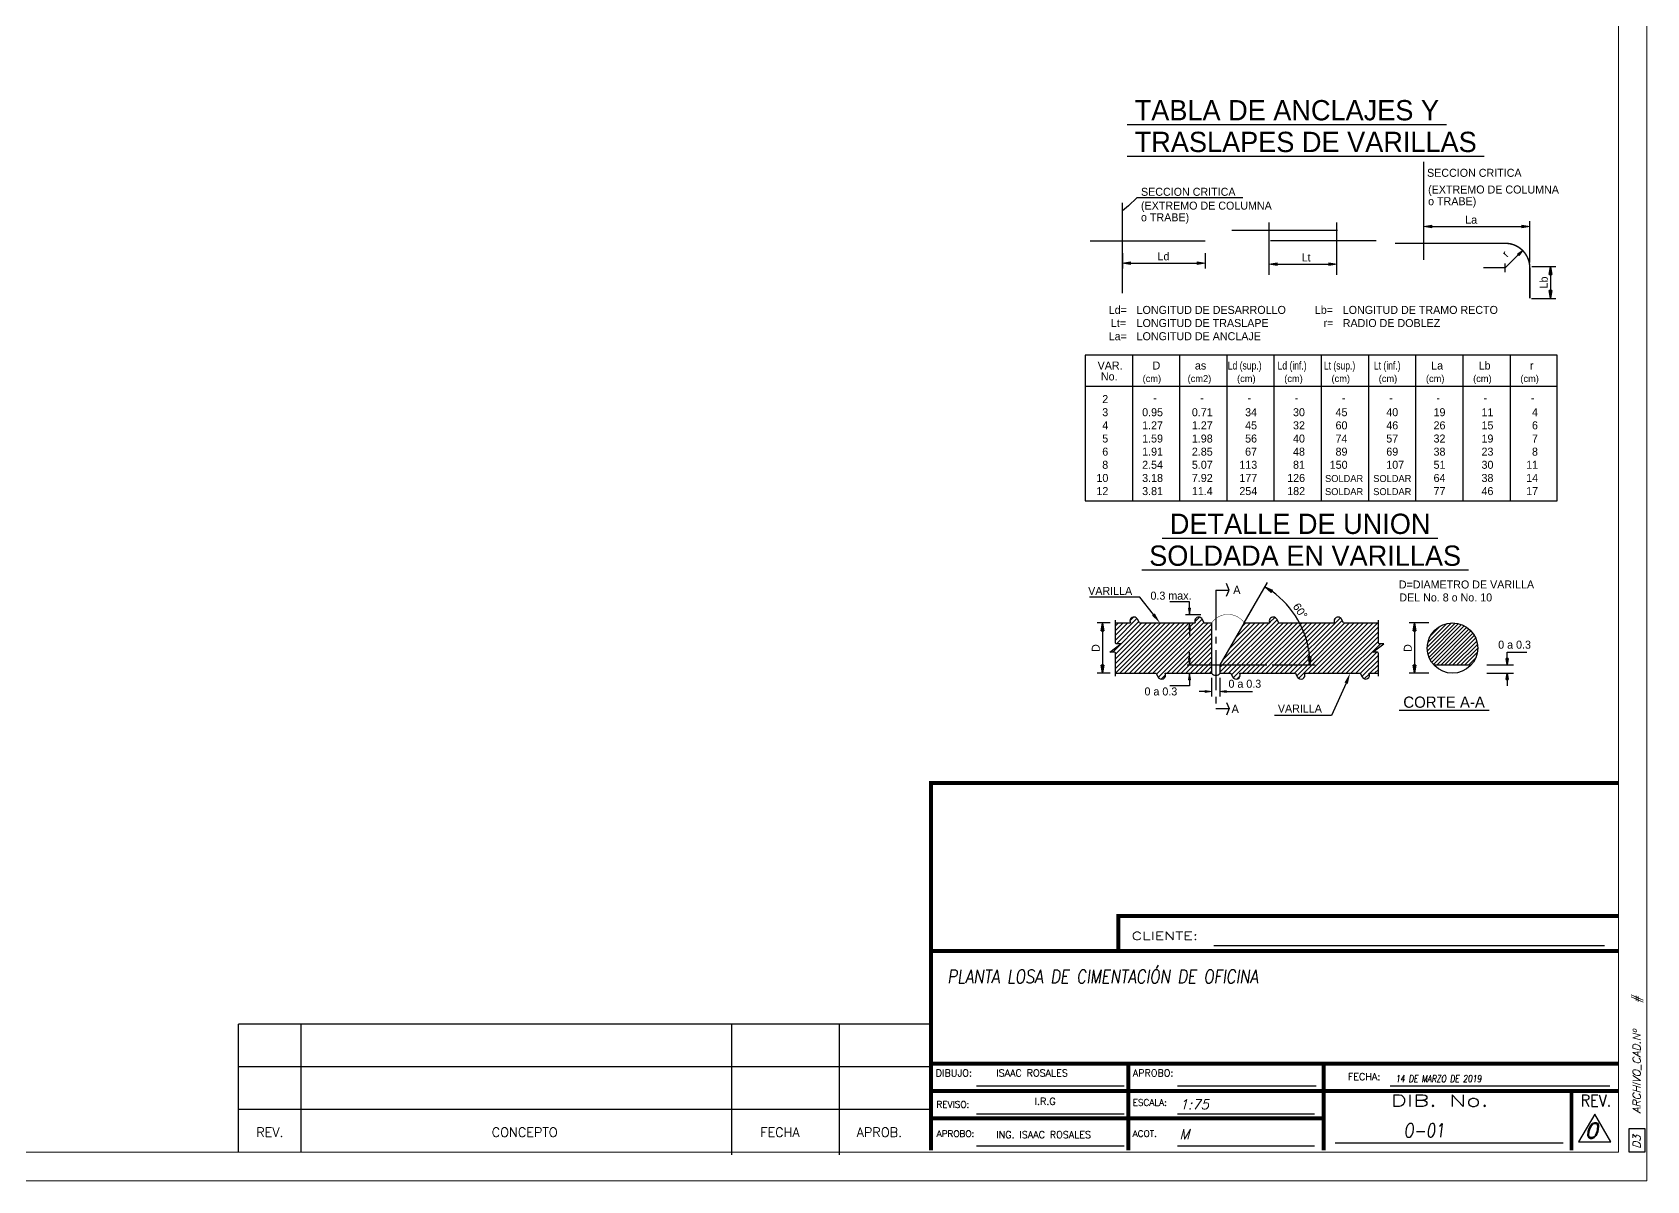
# Model space of a CAD drawing. Header units: millimetres. Extents: x -25 to 297, y -2 to 43.
# Drawn here: x 33.44 to 63.71, y 0 to 21.52 of the extents above; entities that cross this region are included whole.
import ezdxf
from ezdxf.enums import TextEntityAlignment as Align

# ---------------------------------------------------------------- set-up
doc = ezdxf.new("R2010")
doc.units = ezdxf.units.MM
for name, pattern in [('CENTER', [50.8, 31.75, -6.35, 6.35, -6.35]), ('HIDDEN', [9.525, 6.35, -3.175]), ('PHANTOM', [2.5, 1.25, -0.25, 0.25, -0.25, 0.25, -0.25]), ('TRABE', [1.125, 0.75, -0.125, 0.125, -0.125])]:
    doc.linetypes.add(name, pattern=pattern)
for name, color, linetype in [('1', 2, 'CENTER'), ('2', 4, 'Continuous'), ('3', 4, 'Continuous'), ('4', 3, 'HIDDEN'), ('6', 7, 'Continuous'), ('7', 1, 'PHANTOM'), ('C', 11, 'Continuous'), ('NOTAS', 5, 'Continuous'), ('TEXT', 5, 'Continuous'), ('TZ', 15, 'Continuous')]:
    doc.layers.add(name, color=color, linetype=linetype)
doc.styles.add('LEROY', font='stylu.ttf')
doc.styles.add('ROMAND', font='romand.shx', dxfattribs={"width": 0.8, "oblique": 8})
doc.dimstyles.new('LEROY', dxfattribs={"dimtxt": 0.15, "dimasz": 0.18, "dimexe": 0.1, "dimexo": 0.1, "dimgap": 0.05, "dimtad": 1, "dimdec": 0, "dimlfac": 100, "dimzin": 0, "dimdsep": 46, "dimtxsty": 'LEROY', "dimblk1": 'FLECHA', "dimblk2": 'FLECHA', "dimsah": 1, "dimcen": 0.2, "dimclrd": 256, "dimclre": 256, "dimclrt": 5, "dimadec": 0, "dimazin": 0, "dimtfac": 0.5, "dimtdec": 0, "dimtix": 1, "dimtofl": 0, "dimtmove": 0, "dimatfit": 3, "dimldrblk": 'FLECHA', "dimfxl": 1, "dimtolj": 1, "dimtzin": 0, "dimarcsym": 0})
pattern_1 = [(45, (-99.80662, -250.195646), (-0.044194174, 0.044194174), [])]

# ---------------------------------------------------------------- blocks, each defined once
blk = doc.blocks.new('FLECHA')
at = {"linetype": 'Continuous'}
blk.add_hatch(color=5, dxfattribs=at).paths.add_polyline_path([(0, 0), (-1, 0.16), (-1, -0.16)])
at = {"color": 5, "linetype": 'Continuous'}
blk.add_line((-1, 0.16), (-1, -0.16), dxfattribs=at)
blk.add_lwpolyline([(-1, 0.16), (0, 0), (-1, -0.16)], dxfattribs=at)
blk = doc.blocks.new('*D541')
at = {"layer": 'C', "lineweight": -2, "transparency": 16777216}
for p, q in [((-6.235, -10.469), (-5.846, -9.796)), ((-5.76, -11.342), (-4.953, -11.342))]:
    blk.add_line(p, q, dxfattribs=at)
blk.add_arc((-6.739, -11.342), 1.686, 5.0997, 54.9003, dxfattribs=at)
at = {"layer": 'Defpoints', "color": 0, "transparency": 16777216}
for p in [(-6.285, -10.556), (-5.155, -10.766), (-7.355, -11.342), (-6.739, -11.342), (-5.86, -11.342)]:
    blk.add_point(p, dxfattribs=at)
at = {"layer": 'C', "lineweight": -2, "transparency": 16777216, "xscale": 0.15, "yscale": 0.15, "zscale": 0.15}
for p, rotation in [((-5.896, -9.883), 147.4501534503725), ((-5.053, -11.342), 272.5498465496264)]:
    blk.add_blockref('FLECHA', p, dxfattribs=dict(at, rotation=rotation))
at = {"layer": 'C', "color": 5, "transparency": 16777216, "insert": (-5.236, -10.332), "char_height": 0.15, "attachment_point": 5, "rotation": 303.9243, "style": 'LEROY'}
blk.add_mtext('\\A1;60%%d', dxfattribs=at)
blk = doc.blocks.new('*X540')
at = {"color": 0}
for p, q in [((153.812, 22.431), (154.669, 23.288)), ((153.816, 22.294), (154.806, 23.284)), ((153.835, 22.596), (154.504, 23.265)), ((153.837, 22.174), (154.926, 23.263)), ((153.871, 22.066), (155.034, 23.229)), ((153.915, 21.969), (155.131, 23.185)), ((153.924, 22.827), (154.273, 23.175)), ((153.968, 21.881), (155.219, 23.132)), ((154.03, 21.801), (155.299, 23.07)), ((154.159, 21.789), (155.371, 23.001)), ((154.301, 21.789), (155.435, 22.923)), ((154.442, 21.789), (155.491, 22.838)), ((154.584, 21.789), (155.538, 22.743)), ((154.725, 21.789), (155.575, 22.639)), ((154.867, 21.789), (155.601, 22.523)), ((155.008, 21.789), (155.611, 22.392)), ((155.149, 21.789), (155.598, 22.238)), ((155.291, 21.789), (155.539, 22.037))]:
    blk.add_line(p, q, dxfattribs=at)
blk = doc.blocks.new('*D543')
at = {"layer": 'Defpoints', "color": 0, "transparency": 16777216}
for p in [(-2.724, -10.556), (-3.094, -11.5), (-2.724, -11.5)]:
    blk.add_point(p, dxfattribs=at)
at = {"layer": 'TZ', "lineweight": -2, "transparency": 16777216}
for p, q in [((-2.824, -10.556), (-3.194, -10.556)), ((-3.094, -10.706), (-3.094, -11.35)), ((-2.824, -11.5), (-3.194, -11.5))]:
    blk.add_line(p, q, dxfattribs=at)
at = {"layer": 'TZ', "lineweight": -2, "transparency": 16777216, "xscale": 0.15, "yscale": 0.15, "zscale": 0.15}
for p, rotation in [((-3.094, -10.556), 90), ((-3.094, -11.5), 270)]:
    blk.add_blockref('FLECHA', p, dxfattribs=dict(at, rotation=rotation))
at = {"layer": 'TZ', "color": 5, "transparency": 16777216, "insert": (-3.219, -11.028), "char_height": 0.15, "attachment_point": 5, "rotation": 90, "style": 'LEROY'}
blk.add_mtext('\\A1;D', dxfattribs=at)
blk = doc.blocks.new('*D542')
at = {"layer": 'Defpoints', "color": 0, "transparency": 16777216}
for p in [(-8.699, -10.556), (-8.943, -11.5), (-8.699, -11.5)]:
    blk.add_point(p, dxfattribs=at)
at = {"layer": 'TZ', "lineweight": -2, "transparency": 16777216}
for p, q in [((-8.799, -10.556), (-9.043, -10.556)), ((-8.943, -10.706), (-8.943, -11.35)), ((-8.799, -11.5), (-9.043, -11.5))]:
    blk.add_line(p, q, dxfattribs=at)
at = {"layer": 'TZ', "lineweight": -2, "transparency": 16777216, "xscale": 0.15, "yscale": 0.15, "zscale": 0.15}
for p, rotation in [((-8.943, -10.556), 90), ((-8.943, -11.5), 270)]:
    blk.add_blockref('FLECHA', p, dxfattribs=dict(at, rotation=rotation))
at = {"layer": 'TZ', "color": 5, "transparency": 16777216, "insert": (-9.068, -11.028), "char_height": 0.15, "attachment_point": 5, "rotation": 90, "style": 'LEROY'}
blk.add_mtext('\\A1;D', dxfattribs=at)
blk = doc.blocks.new('*D546')
at = {"layer": 'Defpoints', "color": 0, "transparency": 16777216}
for p in [(-8.565, -3.526), (-7.014, -3.526), (-7.014, -3.813)]:
    blk.add_point(p, dxfattribs=at)
at = {"layer": 'TZ', "lineweight": -2, "transparency": 16777216}
for p, q in [((-8.565, -3.626), (-8.565, -3.913)), ((-7.014, -3.626), (-7.014, -3.913)), ((-8.415, -3.813), (-7.164, -3.813))]:
    blk.add_line(p, q, dxfattribs=at)
at = {"layer": 'TZ', "lineweight": -2, "transparency": 16777216, "xscale": 0.15, "yscale": 0.15, "zscale": 0.15, "rotation": 180}
blk.add_blockref('FLECHA', (-8.565, -3.813), dxfattribs=at)
at = {"layer": 'TZ', "lineweight": -2, "transparency": 16777216, "xscale": 0.15, "yscale": 0.15, "zscale": 0.15}
blk.add_blockref('FLECHA', (-7.014, -3.813), dxfattribs=at)
at = {"layer": 'TZ', "color": 5, "transparency": 16777216, "insert": (-7.798, -3.688), "char_height": 0.15, "attachment_point": 5, "style": 'LEROY'}
blk.add_mtext('\\A1;Ld', dxfattribs=at)
blk = doc.blocks.new('*D547')
at = {"layer": 'Defpoints', "color": 0, "transparency": 16777216}
for p in [(-4.548, -3.834), (-5.815, -3.937), (-4.548, -3.937)]:
    blk.add_point(p, dxfattribs=at)
at = {"layer": 'TZ', "lineweight": -2, "transparency": 16777216}
for p, q in [((-5.815, -3.837), (-5.815, -3.734)), ((-5.665, -3.834), (-4.698, -3.834)), ((-4.548, -3.837), (-4.548, -3.734))]:
    blk.add_line(p, q, dxfattribs=at)
at = {"layer": 'TZ', "lineweight": -2, "transparency": 16777216, "xscale": 0.15, "yscale": 0.15, "zscale": 0.15, "rotation": 180}
blk.add_blockref('FLECHA', (-5.815, -3.834), dxfattribs=at)
at = {"layer": 'TZ', "lineweight": -2, "transparency": 16777216, "xscale": 0.15, "yscale": 0.15, "zscale": 0.15}
blk.add_blockref('FLECHA', (-4.548, -3.834), dxfattribs=at)
at = {"layer": 'TZ', "color": 5, "transparency": 16777216, "insert": (-5.124, -3.709), "char_height": 0.15, "attachment_point": 5, "style": 'LEROY'}
blk.add_mtext('\\A1;Lt', dxfattribs=at)
blk = doc.blocks.new('*D545')
at = {"layer": 'Defpoints', "color": 0, "transparency": 16777216}
for p in [(-2.919, -3.261), (-0.932, -3.127), (-0.932, -3.902)]:
    blk.add_point(p, dxfattribs=at)
at = {"layer": 'TZ', "lineweight": -2, "transparency": 16777216}
for p, q in [((-2.919, -3.161), (-2.919, -3.027)), ((-2.769, -3.127), (-1.082, -3.127)), ((-0.932, -3.802), (-0.932, -3.027))]:
    blk.add_line(p, q, dxfattribs=at)
at = {"layer": 'TZ', "lineweight": -2, "transparency": 16777216, "xscale": 0.15, "yscale": 0.15, "zscale": 0.15, "rotation": 180}
blk.add_blockref('FLECHA', (-2.919, -3.127), dxfattribs=at)
at = {"layer": 'TZ', "lineweight": -2, "transparency": 16777216, "xscale": 0.15, "yscale": 0.15, "zscale": 0.15}
blk.add_blockref('FLECHA', (-0.932, -3.127), dxfattribs=at)
at = {"layer": 'TZ', "color": 5, "transparency": 16777216, "insert": (-2.03, -3.002), "char_height": 0.15, "attachment_point": 5, "style": 'LEROY'}
blk.add_mtext('\\A1;La', dxfattribs=at)
blk = doc.blocks.new('*D544')
at = {"layer": 'Defpoints', "color": 0, "transparency": 16777216}
for p in [(-0.991, -3.877), (-0.998, -4.478), (-0.545, -4.478)]:
    blk.add_point(p, dxfattribs=at)
at = {"layer": 'TZ', "lineweight": -2, "transparency": 16777216}
for p, q in [((-0.891, -3.877), (-0.445, -3.877)), ((-0.545, -4.027), (-0.545, -4.328)), ((-0.898, -4.478), (-0.445, -4.478))]:
    blk.add_line(p, q, dxfattribs=at)
at = {"layer": 'TZ', "lineweight": -2, "transparency": 16777216, "xscale": 0.15, "yscale": 0.15, "zscale": 0.15}
for p, rotation in [((-0.545, -3.877), 90), ((-0.545, -4.478), 270)]:
    blk.add_blockref('FLECHA', p, dxfattribs=dict(at, rotation=rotation))
at = {"layer": 'TZ', "color": 5, "transparency": 16777216, "insert": (-0.67, -4.178), "char_height": 0.15, "attachment_point": 5, "rotation": 90, "style": 'LEROY'}
blk.add_mtext('\\A1;Lb', dxfattribs=at)
blk = doc.blocks.new('Trans_Varillas')
at = {"layer": 'TZ'}
h = blk.add_hatch(dxfattribs=at)
h.set_pattern_fill('ANSI31', color=256, scale=0.5, style=0)
h.set_pattern_definition(pattern_1)
h.paths.add_polyline_path([(-6.896, -10.556), (-7.036, -10.556), (-7.071, -10.488, 1), (-7.205, -10.556), (-8.25, -10.556), (-8.285, -10.488, 1), (-8.419, -10.556), (-8.699, -10.556), (-8.699, -10.925, 0.414214), (-8.676, -10.949), (-8.596, -10.949), (-8.699, -11.026), (-8.802, -11.103), (-8.723, -11.103, -0.414214), (-8.699, -11.127), (-8.699, -11.5), (-7.936, -11.5), (-7.902, -11.568, 1), (-7.768, -11.5), (-6.896, -11.5)])
h = blk.add_hatch(dxfattribs=at)
h.set_pattern_fill('ANSI31', color=256, scale=0.5, style=0)
h.set_pattern_definition(pattern_1)
h.paths.add_polyline_path([(-3.668, -10.949), (-3.747, -10.949, -0.414214), (-3.77, -10.925), (-3.77, -10.556), (-4.424, -10.556), (-4.459, -10.488, 1), (-4.593, -10.556), (-5.638, -10.556), (-5.673, -10.488, 1), (-5.807, -10.556), (-6.285, -10.556), (-6.739, -11.342), (-6.739, -11.5), (-6.539, -11.5), (-6.504, -11.568, 1), (-6.37, -11.5), (-5.324, -11.5), (-5.29, -11.568, 1), (-5.156, -11.5), (-4.11, -11.5), (-4.075, -11.568, 1), (-3.942, -11.5), (-3.77, -11.5), (-3.77, -11.127, 0.414214), (-3.794, -11.103), (-3.873, -11.103), (-3.77, -11.026)])
at = {"layer": 'C'}
for p, q in [((-8.24, -10.076), (-9.183, -10.076)), ((-7.987, -10.398), (-8.24, -10.076)), ((-4.374, -11.686), (-4.648, -12.288)), ((-4.648, -12.288), (-5.718, -12.288))]:
    blk.add_line(p, q, dxfattribs=at)
at = {"layer": 'TEXT', "color": 15, "linetype": 'HIDDEN'}
for p, q in [((-2.919, -3.754), (-2.919, -1.915)), ((-8.565, -4.38), (-8.565, -2.687))]:
    blk.add_line(p, q, dxfattribs=at)
at = {"layer": 'TEXT'}
for p, q in [((-8.382, -5.542), (-8.382, -8.269)), ((-7.497, -5.542), (-7.497, -8.269)), ((-6.612, -5.542), (-6.612, -8.269)), ((-5.727, -5.542), (-5.727, -8.269)), ((-4.842, -5.542), (-4.842, -8.269)), ((-3.957, -5.542), (-3.957, -8.269)), ((-3.072, -5.542), (-3.072, -8.269)), ((-2.187, -5.542), (-2.187, -8.269)), ((-1.302, -5.542), (-1.302, -8.269))]:
    blk.add_line(p, q, dxfattribs=at)
at = {"layer": 'TEXT', "color": 1, "const_width": 0.0268}
for points in [[(-6.52, -3.198), (-4.534, -3.198)], [(-9.174, -3.4), (-7.014, -3.4)], [(-5.795, -3.394), (-3.809, -3.394)]]:
    blk.add_lwpolyline(points, dxfattribs=at)
blk.add_lwpolyline([(-3.459, -3.443), (-1.391, -3.443, -0.414214), (-0.932, -3.902), (-0.932, -4.476)], format="xyb", dxfattribs=at)
at = {"layer": 'TZ', "color": 15}
for p, q in [((-5.815, -4.032), (-5.815, -3.05)), ((-4.548, -4.032), (-4.548, -3.05)), ((-1.391, -3.902), (-1.8, -3.902)), ((-1.149, -3.661), (-1.391, -3.902)), ((-1.391, -3.984), (-1.391, -3.82))]:
    blk.add_line(p, q, dxfattribs=at)
at = {"layer": 'TZ'}
for p, q in [((-9.265, -6.122), (-0.417, -6.122)), ((-7.31, -10.16), (-7.682, -10.16)), ((-1.357, -11.106), (-0.985, -11.106)), ((-7.31, -11.738), (-7.682, -11.738)), ((-6.503, -11.839), (-6.131, -11.839))]:
    blk.add_line(p, q, dxfattribs=at)
at = {"layer": 'TZ', "color": 1, "linetype": 'TRABE'}
blk.add_line((-6.82, -9.941), (-6.82, -12.16), dxfattribs=at)
at = {"layer": 'TZ', "color": 1}
for p, q in [((-6.82, -9.941), (-6.571, -9.941)), ((-6.82, -12.16), (-6.571, -12.16))]:
    blk.add_line(p, q, dxfattribs=at)
at = {"layer": 'TZ', "linetype": 'ByBlock'}
for p, q in [((-7.31, -10.278), (-7.31, -10.16)), ((-7.31, -10.676), (-7.31, -10.794)), ((-7.31, -11.222), (-7.31, -11.104)), ((-1.357, -11.224), (-1.357, -11.106)), ((-1.735, -11.342), (-1.239, -11.342)), ((-7.31, -11.62), (-7.31, -11.738)), ((-6.896, -11.583), (-6.896, -11.932)), ((-6.739, -11.583), (-6.739, -11.932)), ((-1.735, -11.5), (-1.239, -11.5)), ((-1.357, -11.618), (-1.357, -11.736)), ((-7.014, -11.839), (-7.132, -11.839)), ((-6.621, -11.839), (-6.503, -11.839))]:
    blk.add_line(p, q, dxfattribs=at)
at = {"layer": 'TZ', "color": 15, "linetype": 'HIDDEN'}
for p, q in [((-6.285, -10.556), (-6.13, -10.289)), ((-7.355, -11.342), (-5.86, -11.342))]:
    blk.add_line(p, q, dxfattribs=at)
at = {"layer": 'TZ', "color": 107}
for p, q in [((-8.699, -10.556), (-8.419, -10.556)), ((-8.25, -10.556), (-7.205, -10.556)), ((-7.388, -10.396), (-7.096, -10.396)), ((-7.036, -10.556), (-6.896, -10.556)), ((-6.896, -10.556), (-6.896, -11.5)), ((-6.285, -10.556), (-6.739, -11.342)), ((-6.285, -10.556), (-5.807, -10.556)), ((-5.638, -10.556), (-4.593, -10.556)), ((-4.424, -10.556), (-3.77, -10.556)), ((-6.739, -11.342), (-6.739, -11.5)), ((-2.732, -11.342), (-2.029, -11.342)), ((-8.699, -11.5), (-7.936, -11.5)), ((-7.768, -11.5), (-6.896, -11.5)), ((-6.739, -11.5), (-6.539, -11.5)), ((-6.37, -11.5), (-5.324, -11.5)), ((-5.156, -11.5), (-4.11, -11.5)), ((-3.942, -11.5), (-3.77, -11.5))]:
    blk.add_line(p, q, dxfattribs=at)
at = {"layer": 'TZ', "color": 15}
blk.add_lwpolyline([(-0.916, -2.286, 0, 0, 0), (-2.821, -2.286, 0.0357, 0, 0), (-2.919, -2.286, 0, 0, 0)], format="xyseb", dxfattribs=at)
blk.add_lwpolyline([(-6.314, -2.588), (-8.299, -2.588), (-8.455, -2.743), (-8.565, -2.833)], dxfattribs=at)
at = {"layer": 'TZ', "color": 107}
blk.add_lwpolyline([(-9.265, -5.542), (-9.265, -8.269), (-0.417, -8.269), (-0.417, -5.542)], close=True, dxfattribs=at)
at = {"layer": 'TZ', "color": 1}
for points in [[(-6.618, -10.055), (-6.57, -9.94), (-6.618, -9.818)], [(-6.618, -12.046), (-6.57, -12.162), (-6.618, -12.284)]]:
    blk.add_lwpolyline(points, dxfattribs=at)
at = {"layer": 'TZ', "linetype": 'Continuous'}
for points in [[(-8.699, -11.555), (-8.699, -11.127, 0.414214), (-8.723, -11.103), (-8.802, -11.103), (-8.699, -11.026), (-8.596, -10.949), (-8.676, -10.949, -0.414214), (-8.699, -10.925), (-8.699, -10.506)], [(-3.77, -11.555), (-3.77, -11.127, 0.414214), (-3.794, -11.103), (-3.873, -11.103), (-3.77, -11.026), (-3.668, -10.949), (-3.747, -10.949, -0.414214), (-3.77, -10.925), (-3.77, -10.506)]]:
    blk.add_lwpolyline(points, format="xyb", dxfattribs=at)
at = {"layer": 'TZ', "color": 107}
for points in [[(-8.25, -10.556), (-8.285, -10.488, 1), (-8.419, -10.556)], [(-7.036, -10.556), (-7.071, -10.488, 1), (-7.205, -10.556)], [(-5.638, -10.556), (-5.673, -10.488, 1), (-5.807, -10.556)], [(-4.424, -10.556), (-4.459, -10.488, 1), (-4.593, -10.556)], [(-7.936, -11.5), (-7.902, -11.568, 1), (-7.768, -11.5)], [(-6.539, -11.5), (-6.504, -11.568, 1), (-6.37, -11.5)], [(-5.324, -11.5), (-5.29, -11.568, 1), (-5.156, -11.5)], [(-4.11, -11.5), (-4.075, -11.568, 1), (-3.942, -11.5)]]:
    blk.add_lwpolyline(points, format="xyb", dxfattribs=at)
at = {"layer": 'TZ', "color": 5, "const_width": 0.00787}
blk.add_lwpolyline([(-6.284, -10.556, 0.521139), (-6.896, -10.556, 0.521139)], format="xyb", dxfattribs=at)
at = {"layer": 'TZ', "color": 107}
blk.add_circle((-2.381, -11.028), 0.472, dxfattribs=at)
blk.add_arc((-6.817, -11.438), 0.0997, 217.5336, 321.7027, dxfattribs=at)
at = {"layer": 'TZ', "color": 5}
for points in [[(-7.961, -10.378), (-8.013, -10.419), (-7.864, -10.556)], [(-4.405, -11.673), (-4.343, -11.698), (-4.3, -11.5)]]:
    blk.add_solid(points, dxfattribs=at)
at = {"layer": 'TEXT', "xscale": 0.117999999988189, "yscale": 0.117999999988189, "zscale": 0.117999999988189, "rotation": 45}
blk.add_blockref('FLECHA', (-1.066, -3.577), dxfattribs=at)
at = {"layer": 'TZ', "linetype": 'ByBlock'}
for p, xscale, yscale, zscale, rotation in [((-7.31, -10.396), -0.1179999999882, 0.1179999999882, 0.1179999999882, 90), ((-7.31, -10.558), -0.1179999999882, 0.1179999999882, 0.1179999999882, 270), ((-7.31, -11.34), -0.1179999999882, 0.1179999999882, 0.1179999999882, 90), ((-1.357, -11.342), 0.1179999999882, 0.1179999999882, 0.1179999999882, 270), ((-7.31, -11.502), -0.1179999999882, 0.1179999999882, 0.1179999999882, 270), ((-1.357, -11.5), 0.1179999999882, 0.1179999999882, 0.1179999999882, 90), ((-6.739, -11.839), 0.1179999999881858, 0.1179999999881858, 0.1179999999881858, 180)]:
    blk.add_blockref('FLECHA', p, dxfattribs=dict(at, xscale=xscale, yscale=yscale, zscale=zscale, rotation=rotation))
at = {"layer": 'TZ', "xscale": 0.5244444443920031, "yscale": 0.5244444443920031, "zscale": 0.5244444443920031}
blk.add_blockref('*X540', (-83.518, -22.77), dxfattribs=at)
at = {"layer": 'TZ', "linetype": 'ByBlock', "xscale": 0.1179999999881858, "yscale": 0.1179999999881858, "zscale": 0.1179999999881858}
blk.add_blockref('FLECHA', (-6.896, -11.839), dxfattribs=at)
at = {"color": 1, "style": 'LEROY'}
for s, p in [('%%U TABLA DE ANCLAJES Y ', (-8.479, -1.139)), ('%%U TRASLAPES DE VARILLAS ', (-8.479, -1.733)), ('%%U DETALLE DE UNION ', (-7.82, -8.889)), ('%%U SOLDADA EN VARILLAS ', (-8.207, -9.486))]:
    blk.add_text(s, height=0.38, dxfattribs=at).set_placement(p)
at = {"layer": 'TEXT', "style": 'LEROY'}
for s, height, p in [('SECCION CRITICA', 0.15, (-2.858, -2.197)), ('SECCION CRITICA', 0.15, (-8.22, -2.553)), ('(EXTREMO DE COLUMNA', 0.15, (-2.838, -2.51)), ('(EXTREMO DE COLUMNA', 0.15, (-8.22, -2.812)), ('o TRABE)', 0.15, (-2.838, -2.729)), ('o TRABE)', 0.15, (-8.22, -3.031)), ('Ld=', 0.15, (-8.825, -4.766)), ('LONGITUD DE DESARROLLO', 0.15, (-8.302, -4.766)), ('Lb=', 0.15, (-4.961, -4.766)), ('LONGITUD DE TRAMO RECTO', 0.15, (-4.438, -4.766)), ('La=', 0.15, (-8.825, -5.259)), ('Lt=', 0.15, (-8.784, -5.012)), ('LONGITUD DE TRASLAPE', 0.15, (-8.302, -5.012)), ('LONGITUD DE ANCLAJE', 0.15, (-8.302, -5.259)), ('r=', 0.15, (-4.799, -5.012)), ('RADIO DE DOBLEZ', 0.15, (-4.438, -5.012)), ('VAR.', 0.15, (-9.033, -5.808)), ('D', 0.15, (-8.003, -5.808)), ('as', 0.15, (-7.209, -5.808)), ('La', 0.15, (-2.781, -5.808)), ('Lb', 0.15, (-1.891, -5.808)), ('r', 0.15, (-0.93, -5.808)), ('No.', 0.15, (-8.971, -6.013)), ('(cm)', 0.1298, (-8.189, -6.043)), ('(cm2)', 0.1298, (-7.346, -6.043)), ('(cm)', 0.1298, (-6.419, -6.043)), ('(cm)', 0.1298, (-5.534, -6.043)), ('(cm)', 0.1298, (-4.649, -6.043)), ('(cm)', 0.1298, (-3.764, -6.043)), ('(cm)', 0.1298, (-2.879, -6.043)), ('(cm)', 0.1298, (-1.994, -6.043)), ('(cm)', 0.1298, (-1.109, -6.043)), ('2', 0.15, (-8.946, -6.437)), ('-', 0.15, (-7.993, -6.413)), ('-', 0.15, (-7.108, -6.413)), ('-', 0.15, (-6.223, -6.413)), ('-', 0.15, (-5.338, -6.413)), ('-', 0.15, (-4.453, -6.413)), ('-', 0.15, (-3.568, -6.413)), ('-', 0.15, (-2.683, -6.413)), ('-', 0.15, (-1.798, -6.413)), ('-', 0.15, (-0.913, -6.413)), ('3', 0.15, (-8.946, -6.683)), ('0.95', 0.15, (-8.198, -6.683)), ('0.71', 0.15, (-7.266, -6.683)), ('34', 0.15, (-6.268, -6.683)), ('30', 0.15, (-5.37, -6.683)), ('45', 0.15, (-4.573, -6.683)), ('40', 0.15, (-3.622, -6.683)), ('19', 0.15, (-2.736, -6.683)), ('11', 0.15, (-1.837, -6.683)), ('4', 0.15, (-0.891, -6.683)), ('4', 0.15, (-8.946, -6.929)), ('1.27', 0.15, (-8.198, -6.929)), ('1.27', 0.15, (-7.266, -6.929)), ('45', 0.15, (-6.268, -6.929)), ('32', 0.15, (-5.37, -6.929)), ('60', 0.15, (-4.573, -6.929)), ('46', 0.15, (-3.622, -6.929)), ('26', 0.15, (-2.736, -6.929)), ('15', 0.15, (-1.837, -6.929)), ('6', 0.15, (-0.891, -6.929)), ('5', 0.15, (-8.946, -7.176)), ('1.59', 0.15, (-8.198, -7.176)), ('1.98', 0.15, (-7.266, -7.176)), ('56', 0.15, (-6.268, -7.176)), ('40', 0.15, (-5.37, -7.176)), ('74', 0.15, (-4.573, -7.176)), ('57', 0.15, (-3.622, -7.176)), ('32', 0.15, (-2.736, -7.176)), ('19', 0.15, (-1.837, -7.176)), ('7', 0.15, (-0.891, -7.176)), ('8', 0.15, (-8.946, -7.668)), ('6', 0.15, (-8.946, -7.422)), ('2.54', 0.15, (-8.198, -7.668)), ('1.91', 0.15, (-8.198, -7.422)), ('5.07', 0.15, (-7.266, -7.668)), ('2.85', 0.15, (-7.266, -7.422)), ('113', 0.15, (-6.376, -7.668)), ('67', 0.15, (-6.268, -7.422)), ('48', 0.15, (-5.37, -7.422)), ('81', 0.15, (-5.37, -7.668)), ('150', 0.15, (-4.682, -7.668)), ('89', 0.15, (-4.573, -7.422)), ('69', 0.15, (-3.622, -7.422)), ('107', 0.15, (-3.622, -7.668)), ('38', 0.15, (-2.736, -7.422)), ('51', 0.15, (-2.736, -7.668)), ('30', 0.15, (-1.837, -7.668)), ('23', 0.15, (-1.837, -7.422)), ('11', 0.15, (-1, -7.668)), ('8', 0.15, (-0.891, -7.422)), ('10', 0.15, (-9.055, -7.915)), ('3.18', 0.15, (-8.198, -7.915)), ('7.92', 0.15, (-7.266, -7.915)), ('177', 0.15, (-6.376, -7.915)), ('126', 0.15, (-5.479, -7.915)), ('SOLDAR', 0.13, (-4.77, -7.915)), ('SOLDAR', 0.13, (-3.867, -7.915)), ('64', 0.15, (-2.736, -7.915)), ('38', 0.15, (-1.837, -7.915)), ('14', 0.15, (-1, -7.915)), ('12', 0.15, (-9.055, -8.161)), ('3.81', 0.15, (-8.198, -8.161)), ('11.4', 0.15, (-7.266, -8.161)), ('254', 0.15, (-6.376, -8.161)), ('182', 0.15, (-5.479, -8.161)), ('SOLDAR', 0.13, (-4.77, -8.161)), ('SOLDAR', 0.13, (-3.867, -8.161)), ('77', 0.15, (-2.736, -8.161)), ('46', 0.15, (-1.837, -8.161)), ('17', 0.15, (-1, -8.161)), ('D=DIAMETRO DE VARILLA', 0.15, (-3.387, -9.911)), ('  DEL No. 8 o No. 10', 0.15, (-3.489, -10.154))]:
    blk.add_text(s, height=height, dxfattribs=at).set_placement(p)
blk.add_text('r', height=0.15, rotation=49.0302, dxfattribs=at).set_placement((-1.356, -3.715))
at = {"layer": 'TEXT', "style": 'LEROY', "width": 0.8}
for s, p in [('Ld (sup.)', (-6.593, -5.808)), ('Ld (inf.)', (-5.66, -5.808)), ('Lt (sup.)', (-4.792, -5.808)), ('Lt (inf.)', (-3.854, -5.808))]:
    blk.add_text(s, height=0.15, dxfattribs=at).set_placement(p)
at = {"layer": 'TEXT', "color": 5, "style": 'LEROY'}
for s, height, p in [('0.3 max.', 0.15, (-8.042, -10.12)), ('0 a 0.3', 0.15, (-1.524, -11.039)), ('0 a 0.3', 0.15, (-8.154, -11.915)), ('0 a 0.3', 0.15, (-6.58, -11.771)), ('%%U CORTE A-A ', 0.21004, (-3.381, -12.146))]:
    blk.add_text(s, height=height, dxfattribs=at).set_placement(p)
at = {"layer": 'TEXT', "color": 5, "char_height": 0.15, "attachment_point": 9, "style": 'LEROY'}
for s, insert in [('\\A1;VARILLA', (-8.385, -10.031)), ('VARILLA', (-4.829, -12.235))]:
    blk.add_mtext(s, dxfattribs=dict(at, insert=insert))
at = {"layer": 'TZ', "color": 5, "style": 'LEROY'}
for p in [(-6.493, -10.017), (-6.524, -12.247)]:
    blk.add_text('A', height=0.157, dxfattribs=at).set_placement(p)
at = {"layer": 'C'}
dim = blk.add_angular_dim_2l(base=(-5.155, -10.766), line1=((-6.285, -10.556), (-6.739, -11.342)), line2=((-7.355, -11.342), (-5.86, -11.342)), text='60%%d', dimstyle='LEROY', dxfattribs=at)
dim.commit()
dim.dimension.update_dxf_attribs({"geometry": '*D541', "text_midpoint": (-5.34, -10.402), "dimtype": 130})
at = {"layer": 'TZ'}
for base, p1, p2, text, picture, middle in [((-0.932, -3.127), (-2.919, -3.261), (-0.932, -3.902), 'La', '*D545', (-2.03, -3.127)), ((-7.014, -3.813), (-8.565, -3.526), (-7.014, -3.526), 'Ld', '*D546', (-7.798, -3.813)), ((-4.548, -3.834), (-5.815, -3.937), (-4.548, -3.937), 'Lt', '*D547', (-5.124, -3.834))]:
    dim = blk.add_linear_dim(base=base, p1=p1, p2=p2, text=text, dimstyle='LEROY', dxfattribs=at)
    dim.commit()
    dim.dimension.update_dxf_attribs({"geometry": picture, "text_midpoint": middle, "dimtype": 128})
dim = blk.add_linear_dim(base=(-0.545, -4.478), p1=(-0.991, -3.877), p2=(-0.998, -4.478), angle=90, text='Lb', dimstyle='LEROY', dxfattribs=at)
dim.commit()
dim.dimension.update_dxf_attribs({"geometry": '*D544', "text_midpoint": (-0.67, -4.178)})
for p1, p2, distance, picture, middle in [((-8.699, -10.556), (-8.699, -11.5), -0.244, '*D542', (-9.068, -11.028)), ((-2.724, -10.556), (-2.724, -11.5), -0.37, '*D543', (-3.219, -11.028))]:
    dim = blk.add_aligned_dim(p1=p1, p2=p2, distance=distance, text='D', dimstyle='LEROY', dxfattribs=at)
    dim.commit()
    dim.dimension.update_dxf_attribs({"geometry": picture, "text_midpoint": middle})

msp = doc.modelspace()

# ---------------------------------------------------------------- linework, layer by layer
at = {"layer": '4', "color": 4, "linetype": 'Continuous'}
for p, q in [((50.29, 2.934), (37.308, 2.934)), ((37.308, 1.333), (37.308, 2.934)), ((38.481, 1.333), (38.481, 2.934)), ((46.554, 1.283), (46.554, 2.934)), ((48.575, 0.482), (48.575, 2.934)), ((50.29, 2.133), (37.308, 2.133)), ((37.308, 0.532), (37.308, 2.133)), ((38.481, 0.532), (38.481, 2.133)), ((46.554, 0.482), (46.554, 2.133)), ((50.29, 1.333), (37.308, 1.333))]:
    msp.add_line(p, q, dxfattribs=at)
at = {"layer": '6', "lineweight": 0}
for points in [[(-0.314, 43.038), (63.706, 43.038), (63.706, 0), (-0.314, 0)], [(0.218, 42.506), (63.174, 42.506), (63.174, 0.532), (0.218, 0.532)]]:
    msp.add_lwpolyline(points, close=True, dxfattribs=at)
at = {"layer": '6', "const_width": 0.0732}
for points in [[(63.174, 7.45), (50.29, 7.45), (50.29, 0.569)], [(63.174, 4.962), (53.803, 4.962), (53.803, 4.303)], [(63.174, 4.303), (50.29, 4.303)], [(63.174, 2.195), (50.29, 2.195)], [(53.989, 0.569), (53.989, 2.195)], [(57.649, 0.569), (57.649, 2.195)], [(62.295, 0.569), (62.295, 1.682)], [(57.649, 1.17), (50.29, 1.17)]]:
    msp.add_lwpolyline(points, dxfattribs=at)
at = {"layer": '6', "const_width": 0.0732, "flags": 128}
msp.add_lwpolyline([(63.174, 1.682), (50.29, 1.682)], dxfattribs=at)
at = {"layer": '7', "color": 7, "linetype": 'Continuous'}
msp.add_line((55.592, 4.407), (62.916, 4.407), dxfattribs=at)
at = {"layer": '7', "color": 1, "linetype": 'Continuous'}
for p, q in [((51.144, 1.776), (53.913, 1.776)), ((54.912, 1.776), (57.508, 1.776)), ((58.898, 1.776), (63.013, 1.776)), ((51.144, 1.255), (53.913, 1.255)), ((54.912, 1.255), (57.48, 1.255)), ((51.144, 0.652), (53.913, 0.652)), ((54.912, 0.652), (57.48, 0.652)), ((57.864, 0.707), (62.137, 0.707))]:
    msp.add_line(p, q, dxfattribs=at)
at = {"layer": '7'}
for points in [[(62.731, 1.249), (62.429, 0.726), (63.033, 0.726)], [(63.375, 0.532), (63.375, 0.977), (63.668, 0.977), (63.668, 0.532)]]:
    msp.add_lwpolyline(points, close=True, dxfattribs=at)

# ---------------------------------------------------------------- block references
at = {"layer": 'NOTAS'}
msp.add_blockref('Trans_Varillas', (62.446, 21.008), dxfattribs=at)

# ---------------------------------------------------------------- texts
at = {"layer": '1', "color": 1, "linetype": 'Continuous', "style": 'ROMAND', "width": 1.359613}
msp.add_text('CLIENTE:', height=0.1464, dxfattribs=at).set_placement((54.05, 4.514), (55.292, 4.514), align=Align.FIT)
at = {"layer": '1', "style": 'ROMAND', "oblique": 15}
for tag, p, s in [('1:75', (54.95, 1.338), 'ESCALA'), ('M', (54.95, 0.78), 'mm')]:
    msp.add_attdef(tag, p, s, height=0.183, dxfattribs=at)
at = {"layer": '2', "color": 2, "linetype": 'CENTER', "style": 'ROMAND'}
for s, height, p in [('DIBUJO:', 0.1318, (50.379, 1.95)), ('ISAAC ROSALES', 0.13177, (51.512, 1.95)), ('APROBO:', 0.1318, (54.072, 1.95)), ('FECHA:', 0.1318, (58.103, 1.881)), ('I.R.G', 0.1318, (52.232, 1.419)), ('ESCALA:', 0.122, (54.069, 1.404)), ('REVISO:', 0.122, (50.391, 1.368)), ('APROBO:', 0.122, (50.396, 0.82)), ('ING. ISAAC ROSALES ', 0.13177, (51.512, 0.795)), ('ACOT.', 0.122, (54.071, 0.821))]:
    msp.add_text(s, height=height, dxfattribs=at).set_placement(p)
for s, width, p, p2 in [('DIB. No.', 1.349923, (58.905, 1.392), (60.74, 1.392)), ('REV.', 0.833399, (62.466, 1.392), (63.041, 1.392))]:
    msp.add_text(s, height=0.2196, dxfattribs=dict(at, width=width)).set_placement(p, p2, align=Align.FIT)
at = {"layer": '2', "style": 'ROMAND', "oblique": 15}
msp.add_attdef('#', (63.59, 3.331), '', height=0.146, rotation=90, dxfattribs=at)
at = {"layer": '2', "style": 'ROMAND', "oblique": 15, "flags": 2}
for tag, p, s, height in [('ARCHIVO_CAD.Nº', (63.59, 1.259), 'ARCHIVO CAD.No. ESRO ESTRUCTURAS Y MONTAJE', 0.14641), ('D3', (63.59, 0.599), 'D3', 0.1464)]:
    msp.add_attdef(tag, p, s, height=height, rotation=90, dxfattribs=at)
at = {"layer": '3', "color": 3, "linetype": 'Continuous', "style": 'ROMAND'}
for s, p in [('REV.', (37.642, 0.819)), ('APROB.', (48.897, 0.819))]:
    msp.add_text(s, height=0.1757, dxfattribs=at).set_placement(p)
at = {"layer": '3', "linetype": 'Continuous', "style": 'ROMAND'}
for s, p in [('CONCEPTO', (42.056, 0.819)), ('FECHA', (47.09, 0.819))]:
    msp.add_text(s, height=0.1757, dxfattribs=at).set_placement(p)
at = {"layer": '6', "lineweight": 0, "style": 'ROMAND', "oblique": 8, "width": 0.8}
for s, height, p in [('PLANTA LOSA DE CIMENTACIÓN DE OFICINA', 0.2546, (50.597, 3.699)), ('14 DE MARZO DE 2019', 0.1273, (58.999, 1.849)), ('O-01', 0.2546, (59.149, 0.815))]:
    msp.add_text(s, height=height, dxfattribs=at).set_placement(p)
at = {"layer": '7', "style": 'ROMAND', "oblique": 15}
msp.add_attdef('0', text='0', height=0.293, dxfattribs=at).set_placement((62.665, 0.94), align=Align.MIDDLE)

doc.saveas('drawing.dxf')
